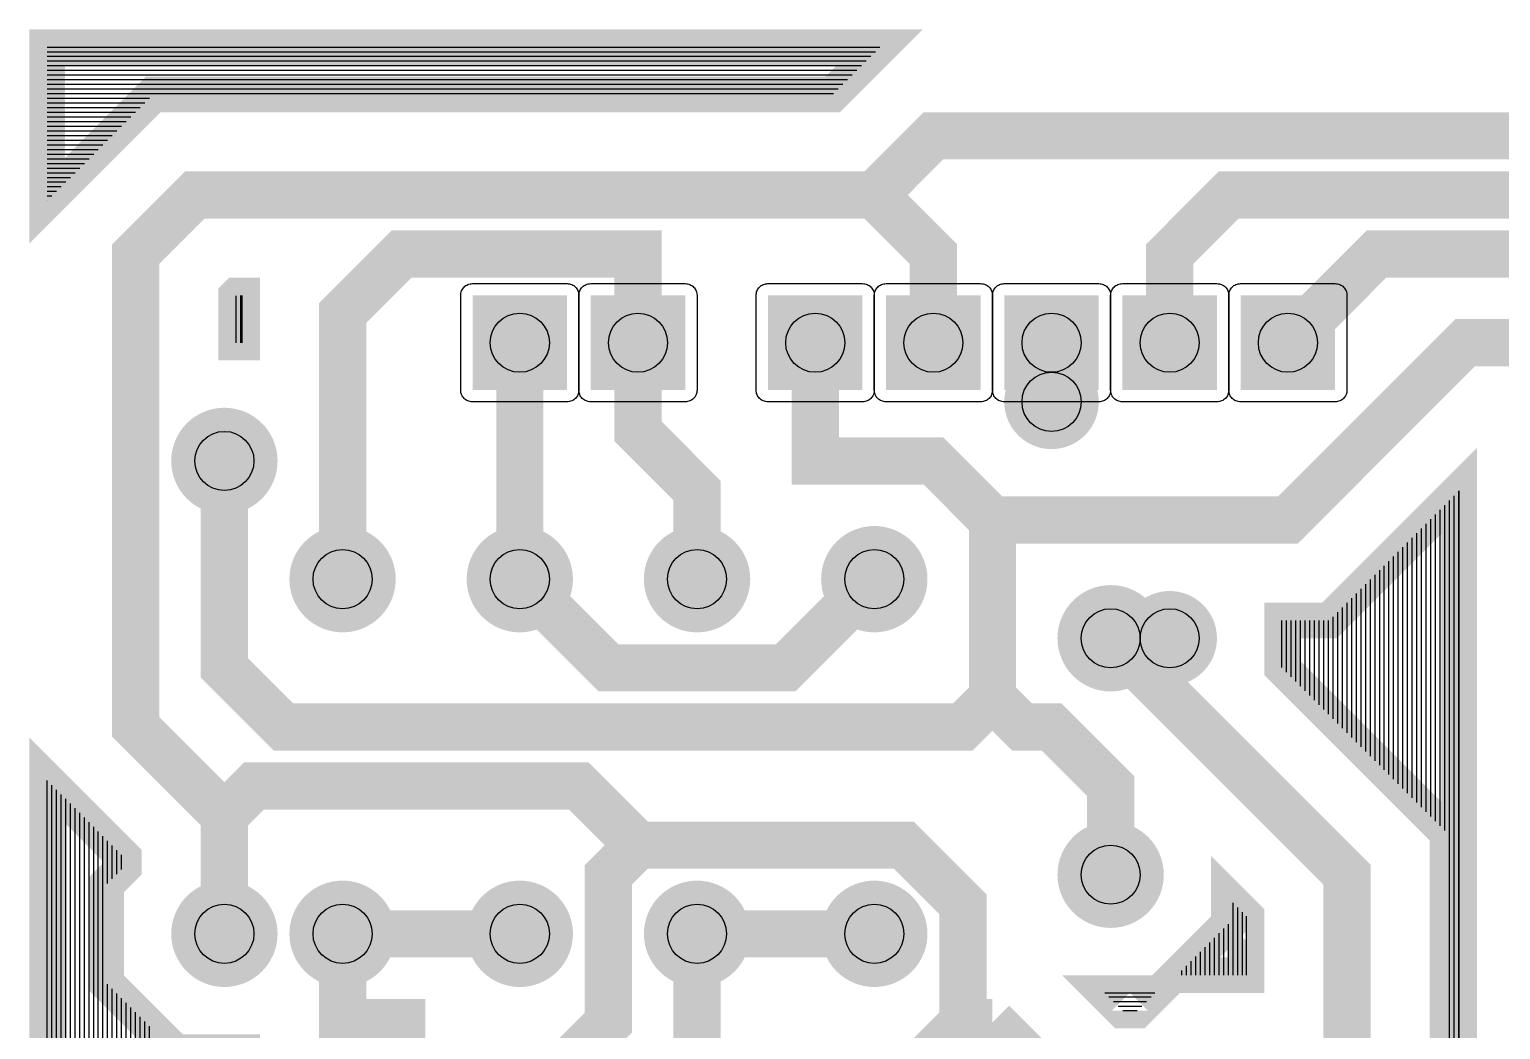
# Model space of a CAD drawing. Header units: inches. Extents: x -1.29 to 1.29, y -1.29 to 1.29.
# Drawn here: x -1.29 to -0.045, y 0.444 to 1.29 of the extents above; entities that cross this region are included whole.
import ezdxf

# ---------------------------------------------------------------- set-up
doc = ezdxf.new("R2010")
doc.units = ezdxf.units.IN
doc.layers.get('0').update_dxf_attribs({"linetype": 'CONTINUOUS'})

# ---------------------------------------------------------------- blocks, each defined once
blk = doc.blocks.new('EPAD')
at = {"const_width": 0.5}
blk.add_lwpolyline([(-0.25, 0, 1), (0.25, 0, 1)], format="xyb", close=True, dxfattribs=at)
blk = doc.blocks.new('RPAD')
blk.add_trace([(-0.5, -0.5), (-0.5, 0.5), (0.5, -0.5), (0.5, 0.5)])

msp = doc.modelspace()

# ---------------------------------------------------------------- linework, layer by layer
for points, const_width in [([(-0.610207, 1.235), (-1.185207, 1.235), (-1.275, 1.145207), (-1.275, 1.275), (-0.570207, 1.275), (-0.610207, 1.235)], 0.03), ([(1.175, 0.225), (1.175, 1.15), (1.125, 1.2), (-0.525, 1.2), (-0.575, 1.15)], 0.04), ([(-1.125, 0.625), (-1.2, 0.7), (-1.2, 1.1), (-1.15, 1.15), (-0.575, 1.15)], 0.04), ([(-0.575, 1.15), (-0.525, 1.1), (-0.525, 1.025)], 0.04), ([(0.825, 1.025), (0.7, 1.15), (-0.275, 1.15), (-0.325, 1.1), (-0.325, 1.025)], 0.04), ([(-0.775, 1.025), (-0.775, 1.1), (-0.975, 1.1), (-1.025, 1.05), (-1.025, 0.825)], 0.04), ([(0.825, 0.925), (0.575, 0.925), (0.4, 1.1), (-0.15, 1.1), (-0.225, 1.025)], 0.04), ([(-1.11, 1.025), (-1.115, 1.025), (-1.115, 1.064793), (-1.114793, 1.065), (-1.11, 1.065), (-1.11, 1.025)], 0.03), ([(-0.875, 0.825), (-0.875, 1.025)], 0.04), ([(-0.775, 1.025), (-0.775, 0.95), (-0.725, 0.9), (-0.725, 0.825)], 0.04), ([(-0.475, 0.875), (-0.525, 0.925), (-0.625, 0.925), (-0.625, 1.025)], 0.04), ([(-0.475, 0.875), (-0.225, 0.875), (-0.075, 1.025), (0.225, 1.025)], 0.04), ([(-0.475, 0.725), (-0.5, 0.7), (-1.075, 0.7), (-1.125, 0.75), (-1.125, 0.925)], 0.04), ([(-0.08, 0.82), (-0.08, 0.185), (-0.144793, 0.185), (-0.09, 0.239793), (-0.09, 0.610207), (-0.23, 0.750207), (-0.23, 0.79), (-0.189793, 0.79), (-0.08, 0.899793), (-0.08, 0.82)], 0.03), ([(-0.475, 0.725), (-0.475, 0.875)], 0.04), ([(-0.875, 0.825), (-0.8, 0.75), (-0.65, 0.75), (-0.575, 0.825)], 0.04), ([(-0.275, 0.175), (-0.175, 0.275), (-0.175, 0.575), (-0.375, 0.775)], 0.04), ([(-0.475, 0.725), (-0.45, 0.7), (-0.425, 0.7), (-0.375, 0.65), (-0.375, 0.575)], 0.04), ([(-1.21, 0.589792), (-1.21, 0.581421), (-1.225, 0.566421), (-1.225, 0.483579), (-1.166421, 0.425), (-1.11, 0.425), (-1.11, 0.414793), (-1.08, 0.384793), (-1.08, 0.07), (-1.06, 0.07), (-1.06, -0.560207), (-0.960207, -0.66), (-0.689793, -0.66), (-0.569793, -0.54), (-0.527366, -0.54), (-0.497366, -0.51), (-0.485207, -0.51), (-0.46, -0.535208), (-0.46, -0.66), (-1.275, -0.66), (-1.275, 0.654792), (-1.21, 0.589792)], 0.03), ([(-1.125, 0.625), (-1.1, 0.65), (-0.825, 0.65), (-0.775, 0.6)], 0.04), ([(-1.125, 0.625), (-1.125, 0.525)], 0.04), ([(-0.875, 0.375), (-0.8, 0.45), (-0.8, 0.575), (-0.775, 0.6)], 0.04), ([(-0.775, 0.6), (-0.55, 0.6), (-0.5, 0.55), (-0.5, 0.475), (-0.5, 0.45)], 0.04), ([(-0.26, 0.539793), (-0.26, 0.49), (-0.31858, 0.49), (-0.275, 0.533579), (-0.275, 0.554793), (-0.26, 0.539793)], 0.03), ([(-0.975, 0.375), (-0.975, 0.45), (-1.025, 0.45), (-1.025, 0.525)], 0.04), ([(-1.025, 0.525), (-0.875, 0.525)], 0.04), ([(-0.575, 0.175), (-0.675, 0.175), (-0.725, 0.225), (-0.725, 0.525)], 0.04), ([(-0.725, 0.525), (-0.575, 0.525)], 0.04), ([(-0.352634, 0.46), (-0.364792, 0.46), (-0.379793, 0.475), (-0.337633, 0.475), (-0.352634, 0.46)], 0.03), ([(-0.475, 0.45), (-0.5, 0.45), (-0.575, 0.375)], 0.04), ([(-0.475, 0.45), (-0.4, 0.375), (-0.275, 0.375)], 0.04)]:
    msp.add_lwpolyline(points, dxfattribs=dict(const_width=const_width))
for points in [[(-1.275, 1.275), (-0.570207, 1.275)], [(-1.275, 1.271191), (-0.574016, 1.271191)], [(-1.275, 1.267254), (-0.577953, 1.267254)], [(-1.275, 1.263317), (-0.58189, 1.263317)], [(-1.275, 1.25938), (-0.585827, 1.25938)], [(-1.275, 1.255443), (-0.589764, 1.255443)], [(-1.275, 1.251506), (-0.593701, 1.251506)], [(-1.275, 1.247569), (-0.597638, 1.247569)], [(-1.275, 1.243632), (-0.601575, 1.243632)], [(-1.275, 1.239695), (-0.605512, 1.239695)], [(-1.275, 1.235758), (-0.609449, 1.235758)], [(-1.275, 1.231821), (-1.188386, 1.231821)], [(-1.275, 1.227884), (-1.192323, 1.227884)], [(-1.275, 1.223947), (-1.19626, 1.223947)], [(-1.275, 1.22001), (-1.200197, 1.22001)], [(-1.275, 1.216073), (-1.204134, 1.216073)], [(-1.275, 1.212136), (-1.208071, 1.212136)], [(-1.275, 1.208199), (-1.212008, 1.208199)], [(-1.275, 1.204262), (-1.215945, 1.204262)], [(-1.275, 1.200325), (-1.219882, 1.200325)], [(-1.275, 1.196388), (-1.223819, 1.196388)], [(-1.275, 1.192451), (-1.227756, 1.192451)], [(-1.275, 1.188514), (-1.231693, 1.188514)], [(-1.275, 1.184577), (-1.23563, 1.184577)], [(-1.275, 1.18064), (-1.239567, 1.18064)], [(-1.275, 1.176703), (-1.243504, 1.176703)], [(-1.275, 1.172766), (-1.247441, 1.172766)], [(-1.275, 1.168829), (-1.251378, 1.168829)], [(-1.275, 1.164892), (-1.255315, 1.164892)], [(-1.275, 1.160955), (-1.259252, 1.160955)], [(-1.275, 1.157018), (-1.263189, 1.157018)], [(-1.275, 1.153081), (-1.267126, 1.153081)], [(-1.275, 1.149144), (-1.271063, 1.149144)], [(-1.275, 1.145207), (-1.275, 1.145207)], [(-1.115, 1.025), (-1.115, 1.064793)], [(-1.111063, 1.025), (-1.111063, 1.065)], [(-1.11, 1.025), (-1.11, 1.065)], [(-0.080394, 0.185), (-0.080394, 0.899399)], [(-0.08, 0.185), (-0.08, 0.899793)], [(-0.092205, 0.612412), (-0.092205, 0.887588)], [(-0.088268, 0.185), (-0.088268, 0.891525)], [(-0.084331, 0.185), (-0.084331, 0.895462)], [(-0.107953, 0.62816), (-0.107953, 0.87184)], [(-0.104016, 0.624223), (-0.104016, 0.875777)], [(-0.100079, 0.620286), (-0.100079, 0.879714)], [(-0.096142, 0.616349), (-0.096142, 0.883651)], [(-0.119764, 0.639971), (-0.119764, 0.860029)], [(-0.115827, 0.636034), (-0.115827, 0.863966)], [(-0.11189, 0.632097), (-0.11189, 0.867903)], [(-0.131575, 0.651782), (-0.131575, 0.848218)], [(-0.127638, 0.647845), (-0.127638, 0.852155)], [(-0.123701, 0.643908), (-0.123701, 0.856092)], [(-0.143386, 0.663593), (-0.143386, 0.836407)], [(-0.139449, 0.659656), (-0.139449, 0.840344)], [(-0.135512, 0.655719), (-0.135512, 0.844281)], [(-0.155197, 0.675404), (-0.155197, 0.824596)], [(-0.15126, 0.671467), (-0.15126, 0.828533)], [(-0.147323, 0.66753), (-0.147323, 0.83247)], [(-0.167008, 0.687215), (-0.167008, 0.812785)], [(-0.163071, 0.683278), (-0.163071, 0.816722)], [(-0.159134, 0.679341), (-0.159134, 0.820659)], [(-0.182756, 0.702963), (-0.182756, 0.797037)], [(-0.178819, 0.699026), (-0.178819, 0.800974)], [(-0.174882, 0.695089), (-0.174882, 0.804911)], [(-0.170945, 0.691152), (-0.170945, 0.808848)], [(-0.23, 0.750207), (-0.23, 0.79)], [(-0.226063, 0.74627), (-0.226063, 0.79)], [(-0.222126, 0.742333), (-0.222126, 0.79)], [(-0.218189, 0.738396), (-0.218189, 0.79)], [(-0.214252, 0.734459), (-0.214252, 0.79)], [(-0.210315, 0.730522), (-0.210315, 0.79)], [(-0.206378, 0.726585), (-0.206378, 0.79)], [(-0.202441, 0.722648), (-0.202441, 0.79)], [(-0.198504, 0.718711), (-0.198504, 0.79)], [(-0.194567, 0.714774), (-0.194567, 0.79)], [(-0.19063, 0.710837), (-0.19063, 0.79)], [(-0.186693, 0.7069), (-0.186693, 0.7931)], [(-1.275, -0.66), (-1.275, 0.654792)], [(-1.271063, -0.66), (-1.271063, 0.650855)], [(-1.267126, -0.66), (-1.267126, 0.646918)], [(-1.263189, -0.66), (-1.263189, 0.642981)], [(-1.259252, -0.66), (-1.259252, 0.639044)], [(-1.255315, -0.66), (-1.255315, 0.635107)], [(-1.251378, -0.66), (-1.251378, 0.63117)], [(-1.247441, -0.66), (-1.247441, 0.627233)], [(-1.243504, -0.66), (-1.243504, 0.623296)], [(-1.239567, -0.66), (-1.239567, 0.619359)], [(-1.23563, -0.66), (-1.23563, 0.615422)], [(-1.231693, -0.66), (-1.231693, 0.611485)], [(-1.227756, -0.66), (-1.227756, 0.607548)], [(-1.223819, 0.567602), (-1.223819, 0.603611)], [(-1.219882, 0.571539), (-1.219882, 0.599674)], [(-1.215945, 0.575476), (-1.215945, 0.595737)], [(-1.212008, 0.579413), (-1.212008, 0.5918)], [(-0.271335, 0.49), (-0.271335, 0.551128)], [(-0.267398, 0.49), (-0.267398, 0.547191)], [(-0.263461, 0.49), (-0.263461, 0.543254)], [(-0.26, 0.49), (-0.26, 0.539793)], [(-0.283146, 0.49), (-0.283146, 0.525433)], [(-0.279209, 0.49), (-0.279209, 0.52937)], [(-0.275272, 0.49), (-0.275272, 0.533307)], [(-0.294957, 0.49), (-0.294957, 0.513622)], [(-0.29102, 0.49), (-0.29102, 0.517559)], [(-0.287083, 0.49), (-0.287083, 0.521496)], [(-0.306769, 0.49), (-0.306769, 0.501811)], [(-0.302831, 0.49), (-0.302831, 0.505748)], [(-0.298894, 0.49), (-0.298894, 0.509685)], [(-0.31858, 0.49), (-0.31858, 0.49)], [(-0.314643, 0.49), (-0.314643, 0.493937)], [(-0.310706, 0.49), (-0.310706, 0.497874)], [(-1.223819, -0.66), (-1.223819, 0.482398)], [(-1.219882, -0.66), (-1.219882, 0.478461)], [(-1.215945, -0.66), (-1.215945, 0.474524)], [(-0.379793, 0.475), (-0.337633, 0.475)], [(-1.212008, -0.66), (-1.212008, 0.470587)], [(-1.208071, -0.66), (-1.208071, 0.46665)], [(-1.204134, -0.66), (-1.204134, 0.462713)], [(-0.376603, 0.471811), (-0.340823, 0.471811)], [(-0.372666, 0.467874), (-0.34476, 0.467874)], [(-0.368729, 0.463937), (-0.348697, 0.463937)], [(-1.200197, -0.66), (-1.200197, 0.458776)], [(-1.19626, -0.66), (-1.19626, 0.454839)], [(-1.192323, -0.66), (-1.192323, 0.450902)], [(-0.364792, 0.46), (-0.352634, 0.46)], [(-1.188386, -0.66), (-1.188386, 0.446965)]]:
    msp.add_lwpolyline(points)
for points in [[(-0.915, 1.075), (-0.835, 1.075), (-0.833961, 1.07495), (-0.832956, 1.074801), (-0.831989, 1.074559), (-0.831065, 1.074228), (-0.830188, 1.073814), (-0.829364, 1.073319), (-0.828596, 1.07275), (-0.827891, 1.072109), (-0.82725, 1.071403), (-0.826681, 1.070636), (-0.826187, 1.069812), (-0.825772, 1.068935), (-0.825441, 1.068011), (-0.825199, 1.067044), (-0.82505, 1.066039), (-0.825, 1.065), (-0.825, 0.985), (-0.82505, 0.983961), (-0.825199, 0.982956), (-0.825441, 0.981989), (-0.825772, 0.981065), (-0.826187, 0.980188), (-0.826681, 0.979364), (-0.82725, 0.978597), (-0.827891, 0.977891), (-0.828596, 0.97725), (-0.829364, 0.976681), (-0.830188, 0.976186), (-0.831065, 0.975772), (-0.831989, 0.975441), (-0.832956, 0.975199), (-0.833961, 0.97505), (-0.835, 0.975), (-0.915, 0.975), (-0.916039, 0.97505), (-0.917044, 0.975199), (-0.918011, 0.975441), (-0.918935, 0.975772), (-0.919812, 0.976186), (-0.920636, 0.976681), (-0.921404, 0.97725), (-0.922109, 0.977891), (-0.92275, 0.978597), (-0.923319, 0.979364), (-0.923813, 0.980188), (-0.924228, 0.981065), (-0.924559, 0.981989), (-0.924801, 0.982956), (-0.92495, 0.983961), (-0.925, 0.985), (-0.925, 1.065), (-0.92495, 1.066039), (-0.924801, 1.067044), (-0.924559, 1.068011), (-0.924228, 1.068935), (-0.923813, 1.069812), (-0.923319, 1.070636), (-0.92275, 1.071403), (-0.922109, 1.072109), (-0.921404, 1.07275), (-0.920636, 1.073319), (-0.919812, 1.073814), (-0.918935, 1.074228), (-0.918011, 1.074559), (-0.917044, 1.074801), (-0.916039, 1.07495), (-0.915, 1.075)], [(-0.815, 1.075), (-0.735, 1.075), (-0.733961, 1.07495), (-0.732956, 1.074801), (-0.731989, 1.074559), (-0.731065, 1.074228), (-0.730188, 1.073814), (-0.729364, 1.073319), (-0.728596, 1.07275), (-0.727891, 1.072109), (-0.72725, 1.071403), (-0.726681, 1.070636), (-0.726187, 1.069812), (-0.725772, 1.068935), (-0.725441, 1.068011), (-0.725199, 1.067044), (-0.72505, 1.066039), (-0.725, 1.065), (-0.725, 0.985), (-0.72505, 0.983961), (-0.725199, 0.982956), (-0.725441, 0.981989), (-0.725772, 0.981065), (-0.726187, 0.980188), (-0.726681, 0.979364), (-0.72725, 0.978597), (-0.727891, 0.977891), (-0.728596, 0.97725), (-0.729364, 0.976681), (-0.730188, 0.976186), (-0.731065, 0.975772), (-0.731989, 0.975441), (-0.732956, 0.975199), (-0.733961, 0.97505), (-0.735, 0.975), (-0.815, 0.975), (-0.816039, 0.97505), (-0.817044, 0.975199), (-0.818011, 0.975441), (-0.818935, 0.975772), (-0.819812, 0.976186), (-0.820636, 0.976681), (-0.821404, 0.97725), (-0.822109, 0.977891), (-0.82275, 0.978597), (-0.823319, 0.979364), (-0.823813, 0.980188), (-0.824228, 0.981065), (-0.824559, 0.981989), (-0.824801, 0.982956), (-0.82495, 0.983961), (-0.825, 0.985), (-0.825, 1.065), (-0.82495, 1.066039), (-0.824801, 1.067044), (-0.824559, 1.068011), (-0.824228, 1.068935), (-0.823813, 1.069812), (-0.823319, 1.070636), (-0.82275, 1.071403), (-0.822109, 1.072109), (-0.821404, 1.07275), (-0.820636, 1.073319), (-0.819812, 1.073814), (-0.818935, 1.074228), (-0.818011, 1.074559), (-0.817044, 1.074801), (-0.816039, 1.07495), (-0.815, 1.075)], [(-0.585, 0.975), (-0.665, 0.975), (-0.666039, 0.97505), (-0.667044, 0.975199), (-0.668011, 0.975441), (-0.668935, 0.975772), (-0.669812, 0.976186), (-0.670636, 0.976681), (-0.671404, 0.97725), (-0.672109, 0.977891), (-0.67275, 0.978597), (-0.673319, 0.979364), (-0.673813, 0.980188), (-0.674228, 0.981065), (-0.674559, 0.981989), (-0.674801, 0.982956), (-0.67495, 0.983961), (-0.675, 0.985), (-0.675, 1.065), (-0.67495, 1.066039), (-0.674801, 1.067044), (-0.674559, 1.068011), (-0.674228, 1.068935), (-0.673813, 1.069812), (-0.673319, 1.070636), (-0.67275, 1.071403), (-0.672109, 1.072109), (-0.671404, 1.07275), (-0.670636, 1.073319), (-0.669812, 1.073814), (-0.668935, 1.074228), (-0.668011, 1.074559), (-0.667044, 1.074801), (-0.666039, 1.07495), (-0.665, 1.075), (-0.585, 1.075), (-0.583961, 1.07495), (-0.582956, 1.074801), (-0.581989, 1.074559), (-0.581065, 1.074228), (-0.580188, 1.073814), (-0.579364, 1.073319), (-0.578596, 1.07275), (-0.577891, 1.072109), (-0.57725, 1.071403), (-0.576681, 1.070636), (-0.576187, 1.069812), (-0.575772, 1.068935), (-0.575441, 1.068011), (-0.575199, 1.067044), (-0.57505, 1.066039), (-0.575, 1.065), (-0.575, 0.985), (-0.57505, 0.983961), (-0.575199, 0.982956), (-0.575441, 0.981989), (-0.575772, 0.981065), (-0.576187, 0.980188), (-0.576681, 0.979364), (-0.57725, 0.978597), (-0.577891, 0.977891), (-0.578596, 0.97725), (-0.579364, 0.976681), (-0.580188, 0.976186), (-0.581065, 0.975772), (-0.581989, 0.975441), (-0.582956, 0.975199), (-0.583961, 0.97505), (-0.585, 0.975)], [(-0.485, 0.975), (-0.565, 0.975), (-0.566039, 0.97505), (-0.567044, 0.975199), (-0.568011, 0.975441), (-0.568935, 0.975772), (-0.569812, 0.976186), (-0.570636, 0.976681), (-0.571404, 0.97725), (-0.572109, 0.977891), (-0.57275, 0.978597), (-0.573319, 0.979364), (-0.573813, 0.980188), (-0.574228, 0.981065), (-0.574559, 0.981989), (-0.574801, 0.982956), (-0.57495, 0.983961), (-0.575, 0.985), (-0.575, 1.065), (-0.57495, 1.066039), (-0.574801, 1.067044), (-0.574559, 1.068011), (-0.574228, 1.068935), (-0.573813, 1.069812), (-0.573319, 1.070636), (-0.57275, 1.071403), (-0.572109, 1.072109), (-0.571404, 1.07275), (-0.570636, 1.073319), (-0.569812, 1.073814), (-0.568935, 1.074228), (-0.568011, 1.074559), (-0.567044, 1.074801), (-0.566039, 1.07495), (-0.565, 1.075), (-0.485, 1.075), (-0.483961, 1.07495), (-0.482956, 1.074801), (-0.481989, 1.074559), (-0.481065, 1.074228), (-0.480188, 1.073814), (-0.479364, 1.073319), (-0.478596, 1.07275), (-0.477891, 1.072109), (-0.47725, 1.071403), (-0.476681, 1.070636), (-0.476187, 1.069812), (-0.475772, 1.068935), (-0.475441, 1.068011), (-0.475199, 1.067044), (-0.47505, 1.066039), (-0.475, 1.065), (-0.475, 0.985), (-0.47505, 0.983961), (-0.475199, 0.982956), (-0.475441, 0.981989), (-0.475772, 0.981065), (-0.476187, 0.980188), (-0.476681, 0.979364), (-0.47725, 0.978597), (-0.477891, 0.977891), (-0.478596, 0.97725), (-0.479364, 0.976681), (-0.480188, 0.976186), (-0.481065, 0.975772), (-0.481989, 0.975441), (-0.482956, 0.975199), (-0.483961, 0.97505), (-0.485, 0.975)], [(-0.385, 0.975), (-0.465, 0.975), (-0.466039, 0.97505), (-0.467044, 0.975199), (-0.468011, 0.975441), (-0.468935, 0.975772), (-0.469812, 0.976186), (-0.470636, 0.976681), (-0.471404, 0.97725), (-0.472109, 0.977891), (-0.47275, 0.978597), (-0.473319, 0.979364), (-0.473813, 0.980188), (-0.474228, 0.981065), (-0.474559, 0.981989), (-0.474801, 0.982956), (-0.47495, 0.983961), (-0.475, 0.985), (-0.475, 1.065), (-0.47495, 1.066039), (-0.474801, 1.067044), (-0.474559, 1.068011), (-0.474228, 1.068935), (-0.473813, 1.069812), (-0.473319, 1.070636), (-0.47275, 1.071403), (-0.472109, 1.072109), (-0.471404, 1.07275), (-0.470636, 1.073319), (-0.469812, 1.073814), (-0.468935, 1.074228), (-0.468011, 1.074559), (-0.467044, 1.074801), (-0.466039, 1.07495), (-0.465, 1.075), (-0.385, 1.075), (-0.383961, 1.07495), (-0.382956, 1.074801), (-0.381989, 1.074559), (-0.381065, 1.074228), (-0.380188, 1.073814), (-0.379364, 1.073319), (-0.378596, 1.07275), (-0.377891, 1.072109), (-0.37725, 1.071403), (-0.376681, 1.070636), (-0.376187, 1.069812), (-0.375772, 1.068935), (-0.375441, 1.068011), (-0.375199, 1.067044), (-0.37505, 1.066039), (-0.375, 1.065), (-0.375, 0.985), (-0.37505, 0.983961), (-0.375199, 0.982956), (-0.375441, 0.981989), (-0.375772, 0.981065), (-0.376187, 0.980188), (-0.376681, 0.979364), (-0.37725, 0.978597), (-0.377891, 0.977891), (-0.378596, 0.97725), (-0.379364, 0.976681), (-0.380188, 0.976186), (-0.381065, 0.975772), (-0.381989, 0.975441), (-0.382956, 0.975199), (-0.383961, 0.97505), (-0.385, 0.975)], [(-0.285, 0.975), (-0.365, 0.975), (-0.366039, 0.97505), (-0.367044, 0.975199), (-0.368011, 0.975441), (-0.368935, 0.975772), (-0.369812, 0.976186), (-0.370636, 0.976681), (-0.371404, 0.97725), (-0.372109, 0.977891), (-0.37275, 0.978597), (-0.373319, 0.979364), (-0.373813, 0.980188), (-0.374228, 0.981065), (-0.374559, 0.981989), (-0.374801, 0.982956), (-0.37495, 0.983961), (-0.375, 0.985), (-0.375, 1.065), (-0.37495, 1.066039), (-0.374801, 1.067044), (-0.374559, 1.068011), (-0.374228, 1.068935), (-0.373813, 1.069812), (-0.373319, 1.070636), (-0.37275, 1.071403), (-0.372109, 1.072109), (-0.371404, 1.07275), (-0.370636, 1.073319), (-0.369812, 1.073814), (-0.368935, 1.074228), (-0.368011, 1.074559), (-0.367044, 1.074801), (-0.366039, 1.07495), (-0.365, 1.075), (-0.285, 1.075), (-0.283961, 1.07495), (-0.282956, 1.074801), (-0.281989, 1.074559), (-0.281065, 1.074228), (-0.280188, 1.073814), (-0.279364, 1.073319), (-0.278596, 1.07275), (-0.277891, 1.072109), (-0.27725, 1.071403), (-0.276681, 1.070636), (-0.276187, 1.069812), (-0.275772, 1.068935), (-0.275441, 1.068011), (-0.275199, 1.067044), (-0.27505, 1.066039), (-0.275, 1.065), (-0.275, 0.985), (-0.27505, 0.983961), (-0.275199, 0.982956), (-0.275441, 0.981989), (-0.275772, 0.981065), (-0.276187, 0.980188), (-0.276681, 0.979364), (-0.27725, 0.978597), (-0.277891, 0.977891), (-0.278596, 0.97725), (-0.279364, 0.976681), (-0.280188, 0.976186), (-0.281065, 0.975772), (-0.281989, 0.975441), (-0.282956, 0.975199), (-0.283961, 0.97505), (-0.285, 0.975)], [(-0.185, 0.975), (-0.265, 0.975), (-0.266039, 0.97505), (-0.267044, 0.975199), (-0.268011, 0.975441), (-0.268935, 0.975772), (-0.269812, 0.976186), (-0.270636, 0.976681), (-0.271404, 0.97725), (-0.272109, 0.977891), (-0.27275, 0.978597), (-0.273319, 0.979364), (-0.273813, 0.980188), (-0.274228, 0.981065), (-0.274559, 0.981989), (-0.274801, 0.982956), (-0.27495, 0.983961), (-0.275, 0.985), (-0.275, 1.065), (-0.27495, 1.066039), (-0.274801, 1.067044), (-0.274559, 1.068011), (-0.274228, 1.068935), (-0.273813, 1.069812), (-0.273319, 1.070636), (-0.27275, 1.071403), (-0.272109, 1.072109), (-0.271404, 1.07275), (-0.270636, 1.073319), (-0.269812, 1.073814), (-0.268935, 1.074228), (-0.268011, 1.074559), (-0.267044, 1.074801), (-0.266039, 1.07495), (-0.265, 1.075), (-0.185, 1.075), (-0.183961, 1.07495), (-0.182956, 1.074801), (-0.181989, 1.074559), (-0.181065, 1.074228), (-0.180188, 1.073814), (-0.179364, 1.073319), (-0.178596, 1.07275), (-0.177891, 1.072109), (-0.17725, 1.071403), (-0.176681, 1.070636), (-0.176187, 1.069812), (-0.175772, 1.068935), (-0.175441, 1.068011), (-0.175199, 1.067044), (-0.17505, 1.066039), (-0.175, 1.065), (-0.175, 0.985), (-0.17505, 0.983961), (-0.175199, 0.982956), (-0.175441, 0.981989), (-0.175772, 0.981065), (-0.176187, 0.980188), (-0.176681, 0.979364), (-0.17725, 0.978597), (-0.177891, 0.977891), (-0.178596, 0.97725), (-0.179364, 0.976681), (-0.180188, 0.976186), (-0.181065, 0.975772), (-0.181989, 0.975441), (-0.182956, 0.975199), (-0.183961, 0.97505), (-0.185, 0.975)]]:
    msp.add_lwpolyline(points, close=True)
for centre in [(-0.875, 1.025), (-0.775, 1.025), (-0.625, 1.025), (-0.525, 1.025), (-0.425, 1.025), (-0.325, 1.025), (-0.225, 1.025), (-0.425, 0.975), (-1.125, 0.925), (-1.025, 0.825), (-0.875, 0.825), (-0.725, 0.825), (-0.575, 0.825), (-0.375, 0.775), (-0.325, 0.775), (-0.375, 0.575), (-1.125, 0.525), (-1.025, 0.525), (-0.875, 0.525), (-0.725, 0.525), (-0.575, 0.525)]:
    msp.add_circle(centre, 0.025)

# ---------------------------------------------------------------- block references
for name, p, xscale, yscale in [('RPAD', (-0.875, 1.025), 0.08, 0.08), ('RPAD', (-0.775, 1.025), 0.08, 0.08), ('EPAD', (-0.425, 0.975), 0.08, 0.08), ('EPAD', (-0.425, 0.975), 0.06, 0.06), ('EPAD', (-1.125, 0.925), 0.09, 0.09), ('EPAD', (-1.125, 0.925), 0.07, 0.07), ('EPAD', (-1.025, 0.825), 0.09, 0.09), ('EPAD', (-1.025, 0.825), 0.07, 0.07), ('EPAD', (-0.875, 0.825), 0.09, 0.09), ('EPAD', (-0.875, 0.825), 0.07, 0.07), ('EPAD', (-0.725, 0.825), 0.09, 0.09), ('EPAD', (-0.725, 0.825), 0.07, 0.07), ('EPAD', (-0.575, 0.825), 0.09, 0.09), ('EPAD', (-0.575, 0.825), 0.07, 0.07), ('EPAD', (-0.375, 0.775), 0.09, 0.09), ('EPAD', (-0.375, 0.775), 0.07, 0.07), ('EPAD', (-0.325, 0.775), 0.08, 0.08), ('EPAD', (-0.325, 0.775), 0.06, 0.06), ('EPAD', (-0.375, 0.575), 0.09, 0.09), ('EPAD', (-0.375, 0.575), 0.07, 0.07), ('EPAD', (-1.125, 0.525), 0.09, 0.09), ('EPAD', (-1.025, 0.525), 0.09, 0.09), ('EPAD', (-0.875, 0.525), 0.09, 0.09), ('EPAD', (-0.725, 0.525), 0.09, 0.09), ('EPAD', (-0.575, 0.525), 0.09, 0.09), ('EPAD', (-1.125, 0.525), 0.07, 0.07), ('EPAD', (-1.025, 0.525), 0.07, 0.07), ('EPAD', (-0.875, 0.525), 0.07, 0.07), ('EPAD', (-0.725, 0.525), 0.07, 0.07), ('EPAD', (-0.575, 0.525), 0.07, 0.07)]:
    msp.add_blockref(name, p, dxfattribs=dict(xscale=xscale, yscale=yscale))
at = {"xscale": 0.08, "yscale": 0.08, "rotation": 180}
for p in [(-0.625, 1.025), (-0.525, 1.025), (-0.425, 1.025), (-0.325, 1.025), (-0.225, 1.025)]:
    msp.add_blockref('RPAD', p, dxfattribs=at)

doc.saveas('drawing.dxf')
